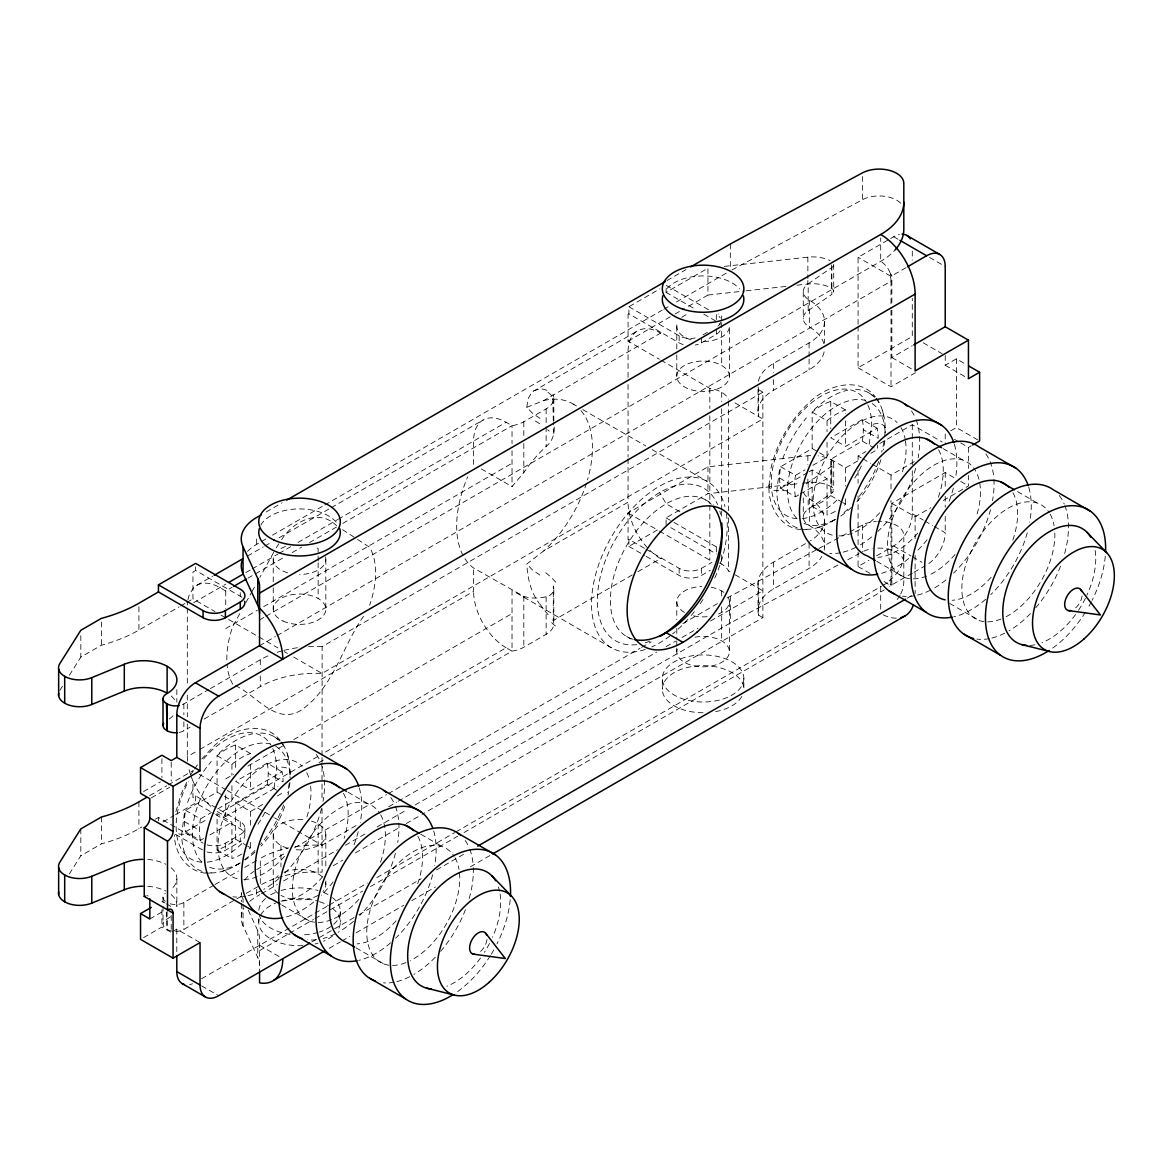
<?xml version="1.0" encoding="UTF-8"?>
<svg xmlns="http://www.w3.org/2000/svg" width="1173" height="1173" viewBox="0 0 1173 1173"><rect width="100%" height="100%" fill="white"/><g stroke="black" fill="none" stroke-linecap="round" stroke-linejoin="round"><path stroke-width="0.75" stroke-dasharray="5 3.75" d="M553.289 420.931L552.762 394.524M481.282 468.892L512.029 486.634L523.818 472.602A95.995 55.424 -60 0 1 546.134 446.473C553.304 440.887 555.298 431.605 553.817 422.925M553.817 421.151L553.832 398.043M322.032 755.647L322.135 646.631L762.875 392.163L762.875 617.643L422.016 814.429M187.387 604.916L187.533 602.028M272.752 748.506A71.01 40.996 -60 0 1 276.564 768.491L274.115 787.831M867.844 404.934A71.01 40.996 -60 0 1 871.671 424.919L869.208 444.244M768.96 485.754L771.013 468.056C776.717 443.277 789.884 420.477 808.49 403.145L809.077 402.544C825.528 386.152 858.504 375.199 875.366 396.885M539.976 418.365L532.425 413.204L526.794 407.31L528.07 398.717L531.912 392.09L637.965 330.625M187.915 599.843L189.366 594.374L193.516 587.864A46.026 26.568 60 0 1 219.85 587.57L225.729 590.972L232.049 587.321M184.381 813.388L181.727 834.238A76.582 44.222 -60 0 0 204.058 871.95M779.473 469.816L776.819 490.666A76.582 44.222 -60 0 0 799.15 528.378M330.126 756.174L512.029 651.147A26.305 15.19 0 0 0 523.818 647.217L546.134 634.344A26.305 15.19 0 0 0 553.289 620.532L553.289 586.06C555.459 591.06 551.017 596.031 546.134 596.734A95.995 55.424 -60 0 1 523.818 596.368L473.599 568.011A95.995 55.424 -60 0 1 467.675 476.868M175.906 811.628L181.214 793.813L187.328 781.057M912.403 573.186L890.483 585.62A15.777 9.105 60 0 1 889.779 586.515M273.72 552.336L259.878 577.351M239.791 613.64L232.797 626.279A78.899 45.556 -60 0 0 226.961 663.141M245.905 602.599L251.139 593.127M252.019 591.544L255.509 585.239M363.513 616.294C342.017 646.968 332.912 689.225 300.097 710.823C274.863 725.193 255.127 693.566 234.292 685.237M59.808 690.442L62.668 685.897M69.354 675.296L80.82 657.115L101.406 645.223A131.493 75.922 0 0 0 138.913 630.077L179.044 606.896M69.354 873.929L80.82 855.747L101.406 843.856A131.493 75.922 0 0 0 138.913 828.71L141.918 826.965M276.227 547.791L278.895 543.759M190.627 774.81L193.618 770.426M194.615 768.975L197.607 764.591M281.564 539.727C292.751 521.574 319.173 507.894 336.563 525.739M201.771 758.99L213.97 746.116C230.436 729.723 263.412 718.785 280.274 740.456M628.054 458.76L628.054 502.22L543.817 550.855L526.794 563.993C527.542 577.79 530.651 592.101 539.155 603.303M823.871 343.674A52.594 30.366 0 0 0 809.326 326.974A21.041 12.141 0 0 1 808.182 310.625L808.182 283.793L831.862 267.488A7.888 4.56 0 0 0 833.563 263.69M808.182 310.625L831.862 294.335L831.862 267.488M806.364 483.877A21.041 12.141 0 0 1 808.182 482.426L831.862 466.121A7.888 4.56 0 0 0 831.408 459.977A26.305 15.19 0 0 0 818.05 455.828M824.194 550.196A52.594 30.366 0 0 0 809.326 525.607A21.041 12.141 0 0 1 808.182 509.258L831.862 492.968L831.862 466.121M266.168 511.985L282.004 502.836M666.968 280.582L685.97 269.614M683.141 344.539A15.777 9.105 0 0 1 679.152 342.868L628.889 313.836L628.889 306.754L659.886 288.866M628.889 313.836L628.054 314.32L628.054 341.167L659.373 359.246M708.492 309.775L666.073 285.288L666.073 292.37L707.949 268.206L707.949 295.039L686.014 307.707M241.873 597.336A15.777 9.105 0 0 0 240.274 596.251L195.642 570.474L192.944 572.043L192.944 598.875L214.982 611.602M247.503 551.427A52.594 30.366 0 0 1 256.667 544.316L259.834 542.483M261.418 541.574L266.168 538.818M272.503 535.167L323.191 505.9M324.789 504.976L662.217 310.171M663.801 309.261L670.135 305.596M676.469 301.945L727.157 272.664M196.844 585.298L212.65 576.163M247.459 556.075L263.265 546.941M264.849 546.031L271.183 542.381M279.086 537.806L329.701 508.583M331.285 507.674L483.129 420.007M628.054 341.167L673.478 314.936M675.047 314.041L684.446 308.602M180.583 606.016L185.217 603.333M186.771 602.438L192.944 598.875M193.633 602.717L225.715 584.183M245.831 572.571L251.066 569.55M252.151 568.92L278.001 554.008M279.042 553.392L290.669 546.691M298.03 542.439L337.575 519.61M338.205 519.243L506.149 422.28L512.029 425.682A26.305 15.19 0 0 0 523.818 421.752L546.134 408.864A26.305 15.19 0 0 0 553.289 395.066M526.794 407.31L543.817 400.536L661.425 332.633M247.87 578.186L284.247 557.175M292.165 552.615L301.652 547.131M309.555 542.571L336.446 527.044M342.78 523.393L512.029 425.682L512.029 443.57M707.422 332.34L701.469 335.771L701.469 342.868A15.777 9.105 0 0 1 695.178 345.082M701.469 342.868L716.336 334.276A15.777 9.105 0 0 0 720.765 329.261M858.079 324.32L858.079 257.298L889.046 239.424M890.586 238.53L893.679 236.741A26.305 15.19 -60 0 1 899.427 234.468M225.729 628.552L257.371 610.283M263.69 606.632L512.029 463.262M259.556 619.945L264.306 617.203M265.89 616.28L880.703 261.33A78.899 45.556 0 0 0 895.219 249.79M906.084 267.62L891.861 275.816L890.19 275.846L858.079 257.298M259.556 645.707L275.42 636.558M277.004 635.634L891.011 281.153A15.777 9.105 60 0 0 890.19 275.846L890.483 273.646A15.777 9.105 60 0 0 880.703 261.33L880.703 238.06M182.46 704.606A11.833 6.833 0 0 0 183.868 703.903L208.823 689.504M210.378 688.595L260.289 659.783A78.899 45.556 0 0 1 270.67 654.739M758.432 381.181A52.594 30.366 0 0 1 773.418 363.527L809.091 342.941A52.594 30.366 0 0 0 809.326 300.127A21.041 12.141 0 0 1 808.182 283.793M179.161 732.421A11.833 6.833 0 0 0 183.868 730.75L190.099 727.143M204.146 719.049L260.289 686.63A78.899 45.556 0 0 1 322.032 673.419L762.875 419.01L733.272 401.914M758.125 386.885A52.594 30.366 0 0 0 758.652 389.729L758.652 416.576A52.594 30.366 0 0 1 773.418 390.374L809.091 369.774A52.594 30.366 0 0 0 824.487 348.41M858.079 326.123L858.079 367.779L912.286 336.49L912.286 298.338M187.533 761.292L187.313 756.688L198.384 750.295M199.967 749.371L473.599 591.383L473.599 568.011M891.861 310.317L891.861 357.53L912.257 345.756M143.59 791.584L160.393 781.878M644.388 548.26L628.889 539.316L628.054 539.8L628.054 512.953L707.949 466.825L807.86 455.798A26.305 15.19 0 0 1 812.962 455.52M149.719 795.617L166.698 785.822M168.238 784.928L192.944 770.676M151.361 797.831L169.689 787.244M858.079 367.779L891.011 386.797L915.79 372.486M666.073 524.932L666.073 517.85L707.949 493.672L800.602 483.437M155.437 819.165L158.443 817.434L203.076 843.196M207.064 851.965A15.777 9.105 0 0 0 225.392 850.278L240.274 841.686L240.274 834.604A15.777 9.105 0 0 0 240.274 821.716L195.642 795.954L192.944 797.508L192.944 781.057L190.95 776.057M225.729 778.857L233.632 774.297M247.87 766.072L284.247 745.075M293.749 739.591L512.029 613.567M628.889 539.316L628.889 546.398L659.886 528.51M945.218 355.507L945.218 365.272L956.376 358.835L965.672 364.202M163.091 821.833L173.941 815.572M175.495 814.678L195.642 803.036L214.102 813.71M203.589 838.534L200.436 840.367L185.569 831.774A59.178 34.164 -60 0 1 185.569 810.294L217.064 792.112L223.017 795.543M282.033 771.775L267.151 763.183L235.656 781.379L250.538 789.957L282.033 771.775A59.178 34.164 -60 0 1 283.074 781.907L268.206 773.315M798.681 494.962L795.529 496.78L780.661 488.188A59.178 34.164 -60 0 1 780.661 466.722L812.156 448.541L818.109 451.972M877.125 428.204L862.258 419.611L830.748 437.793L845.63 446.385L877.125 428.204A59.178 34.164 -60 0 1 878.181 438.335L863.299 429.743M185.569 810.294L200.436 818.886L211.463 812.522M217.767 808.886L231.931 800.704L231.931 784.326M780.661 466.722L795.529 475.314L804.986 469.86M812.86 465.314L827.038 457.133L827.038 440.755M185.569 831.774L207.606 819.047M241.858 854.017A59.178 34.164 -60 0 1 231.931 858.548L231.931 822.17L217.064 813.578L217.064 849.956A59.178 34.164 -60 0 0 235.656 839.223L235.656 802.845L267.151 784.664L279.057 791.54M780.661 488.188L807.435 472.734M809.003 471.825L812.156 470.006L827.038 478.599L827.038 514.976A59.178 34.164 -60 0 0 836.95 510.446M812.156 470.006L812.156 506.384A59.178 34.164 -60 0 0 830.748 495.651L830.748 459.273L862.258 441.092L874.149 447.954M222.547 811.496L317.604 756.614M325.537 752.04L506.149 647.76L512.029 651.147L512.029 590.195M632.188 574.99L553.289 620.532L552.762 619.989M637.921 571.676L661.425 558.113M217.298 811.452A46.026 26.568 60 0 0 219.85 813.05L225.729 816.437L277.928 786.306M319.056 762.567L323.792 759.825M858.079 459.669L858.079 456.048L865.821 451.576M879.75 443.526L912.286 424.743L942.08 441.957M209.894 834.897L231.931 822.17M235.656 802.845L250.538 811.437L264.702 803.256M277.312 795.983L282.033 793.256A59.178 34.164 -60 0 0 282.517 790.147M800.265 494.053L827.038 478.599M830.748 459.273L845.63 467.866L859.809 459.684M870.835 453.321L877.125 449.684A59.178 34.164 -60 0 0 877.8 445.036M207.064 844.868A15.777 9.105 0 0 0 225.392 843.196L240.274 834.604M645.927 549.155L679.152 568.333A15.777 9.105 0 0 0 701.469 568.333L711.879 562.322M950.79 430.77L956.376 427.544L979.616 440.975M646.162 556.383L679.152 575.43A15.777 9.105 0 0 0 701.469 575.43L710.398 570.269M872.184 464.185L891.011 475.065L914.236 461.649M235.89 865.513L239.893 863.196M830.983 521.941L836.334 518.847A69.016 39.853 -60 0 1 803.197 522.997M149.836 918.972L163.59 911.025M960.716 442.939L968.458 447.412L971.244 445.799M170.129 903.797A11.833 6.833 0 0 0 183.868 902.536L213.501 885.424M215.055 884.53L238.456 871.026M244.702 867.419L257.18 860.22M762.875 617.643L758.652 615.209L758.652 588.362A52.594 30.366 0 0 1 773.418 562.16L809.091 541.574M256.667 869.633L285.171 853.182M294.687 847.683L386.562 794.634M388.146 793.725L640.033 648.302M641.616 647.393L651.118 641.895M682.803 623.611L719.24 602.57M727.157 597.995L817.273 549.36M884.075 581.529L890.483 585.62L891.861 585.048L891.861 503.334L945.218 472.528L954.514 477.91M143.59 937.608L161.918 927.022L171.214 932.388L171.214 915.204M172.622 931.582L176.8 929.163L200.04 942.593M295.127 846.715A78.899 45.556 0 0 1 322.032 845.205L358.513 824.15M388.644 806.775L396.562 802.185M398.146 801.276L656.631 652.115M666.147 646.616L675.663 641.132M681.997 637.467L697.862 628.317M710.545 621.001L762.875 590.796L733.272 573.7M175.495 931.377A11.833 6.833 0 0 0 183.868 929.383L235.333 899.662M236.902 898.767L244.702 894.266M246.257 893.357L260.289 885.263M758.652 615.209A52.594 30.366 0 0 1 773.418 589.007L809.091 568.406A52.594 30.366 0 0 0 821.892 556.383M249.746 901.421A52.594 30.366 0 0 1 256.667 896.48L259.834 894.647M261.418 893.738L277.253 884.589M283.587 880.938L337.457 849.839M345.375 845.264L365.976 833.373M377.061 826.965L407.163 809.59M415.081 805.015L730.324 623.01L838.196 564.931M891.861 503.334L915.116 516.75L930.805 507.704M943.356 500.446L968.458 485.959L968.458 475.446M333.235 865.689L342.736 860.205M355.419 852.874L399.817 827.244M406.166 823.593L420.433 815.352M858.079 552.028L858.079 566.53L868.914 560.269M876.656 555.797L893.679 545.958A26.305 15.19 -60 0 0 912.286 513.759L912.286 468.335M201.653 978.707L313.499 914.134M315.009 913.254L327.692 905.937M329.276 905.013L367.31 883.064M376.812 877.58L454.699 832.61M456.048 831.833L881.495 586.207M883.078 585.283L891.011 580.708L891.011 500.563M891.055 584.579L890.19 585.063A15.777 9.105 60 0 0 891.011 580.708M913.987 572.277L925.042 565.885M259.556 950.614L288.089 934.133M289.672 933.224L313.455 919.485M315.038 918.576L362.604 891.113M370.536 886.539L457.719 836.188M464.068 832.522L884.193 589.96M311.842 941.919L357.281 915.688M358.865 914.779L421.18 878.797M436.517 869.941L463.467 854.384M907.184 598.201L911.949 595.459M329.217 948.297L340.331 941.89M341.915 940.981L349.847 936.406M356.181 932.74L403.776 905.263M411.708 900.688L435.506 886.949M470.402 866.803L491.018 854.897M731.937 269.981L862.36 199.762A24.648 14.237 0 0 1 901.201 203.794M818.886 548.495L862.36 525.093A24.648 14.237 0 0 1 876.407 521.355M847.859 559.726L859.135 553.671M533.612 390.858L539.155 389.069A43.284 24.574 89.3 0 1 548.26 391.049M822.508 526.061L814.238 528.539M227.415 869.633L219.146 872.111M724.298 266.388L807.86 257.166A26.305 15.19 0 0 1 830.161 260.67M707.949 295.039L744.283 291.021M746.101 290.831L786.057 286.417M796.966 285.215L807.86 284.013A26.305 15.19 0 0 1 831.408 288.177A7.888 4.56 0 0 1 831.862 294.335M802.42 483.247L807.86 482.631A26.305 15.19 0 0 1 831.408 486.81A7.888 4.56 0 0 1 831.862 492.968M802.303 529.668L806.394 529.316M207.21 873.24L211.301 872.888M308.47 646.66L322.135 646.631M787.523 490.666L776.819 490.666A7.888 4.56 0 0 1 769.532 487.865A7.888 4.56 0 0 1 771.248 482.895M192.431 834.238L181.727 834.238A7.888 4.56 0 0 1 175.935 832.786M800.675 529.61C779.678 527.601 768.227 505.592 768.945 486.296M205.583 873.181C186.771 871.348 174.366 852.771 174.454 834.853M893.679 236.741L898.386 239.453M929.529 257.444L945.218 266.491M923.254 342.824L942.08 353.689M945.218 365.272L968.458 378.688M891.861 357.53L913.562 370.052M954.514 439.362L959.162 442.045M943.077 448.614L963.224 460.256M1017.46 491.56L1037.606 503.202M666.073 292.37L695.926 309.599M703.771 314.129L716.336 321.387M812.156 448.541L812.156 412.163A59.178 34.164 -60 0 1 830.748 401.43L845.63 410.022L845.63 413.658M960.716 481.487L966.919 485.065M812.156 412.163L827.038 420.755A59.178 34.164 -60 0 1 845.63 410.022M628.889 306.754L679.152 335.771A15.777 9.105 0 0 0 695.178 338M758.652 389.729L762.875 392.163M858.079 456.048L861.217 457.851M862.785 458.76L870.615 463.291M660.942 360.17L709.841 388.395A26.305 15.19 0 0 1 728.506 399.172M819.59 452.837L827.038 457.133M912.286 513.759L923.254 520.094M924.823 521.003L932.667 525.519M934.236 526.428L945.218 532.762A26.305 15.19 -60 0 1 926.611 564.975M830.748 495.651L841.173 501.663M842.654 502.513L845.63 504.229A59.178 34.164 -60 0 1 841.935 507.132M779.605 478.056L794.488 486.648M893.679 545.958L910.937 555.929M912.506 556.823L921.919 562.263M812.156 506.384L827.038 514.976M876.817 561.368L904.706 577.468M949.646 603.421L979.088 620.414M858.079 566.53L870.307 573.582M573.289 404.113L576.456 405.946M582.761 409.582L645.854 446.004M652.173 449.655L707.378 481.517M705.618 499.918L713.228 504.317M679.871 511.736L666.176 503.833L659.666 492.557M666.073 517.85L672.364 521.472M673.932 522.381L716.336 546.867A15.777 9.105 0 0 1 717.949 547.952M670.795 527.645L716.336 553.949M628.054 512.953L657.789 530.137M659.373 531.046L709.841 560.181A26.305 15.19 0 0 1 712.466 560.665M719.636 563.055A26.305 15.19 0 0 1 728.506 570.958L731.673 572.791M628.889 546.398L644.593 555.474M626.719 636.572L632.804 640.091M516.193 592.82L611.382 647.789M221.037 615.107L277.957 647.965M284.145 651.543L287.4 653.42M293.617 657.012L322.032 673.419M347.985 792.186L368.131 803.828M420.814 834.238L442.514 846.774M217.064 792.112L217.064 755.735A59.178 34.164 -60 0 1 235.656 745.002L250.538 753.594L250.538 757.23M217.064 755.735L231.931 764.327A59.178 34.164 -60 0 1 250.538 753.594M199.19 774.283L225.993 789.752M227.313 790.514L263.778 811.569M265.201 812.39L273.236 817.024M274.673 817.86L322.032 845.205L322.135 872.096L308.47 872.125A78.899 45.556 0 0 0 283.939 875.864M224.498 796.408L231.931 800.704M215.641 814.59L240.274 828.812A15.777 9.105 0 0 1 240.274 841.686M235.656 839.223L246.066 845.234M247.562 846.085L250.538 847.815A59.178 34.164 -60 0 1 246.843 850.704M184.513 821.643L199.395 830.22M217.064 849.956L231.931 858.548M175.378 834.282L203.076 850.278M281.711 904.94L309.613 921.054M356.108 947.887L383.996 964.001M259.556 945.277L282.796 958.693M161.918 901.245L165.026 903.034M166.566 903.928L171.214 906.612M166.478 912.183L167.123 929.383A11.833 6.833 0 0 0 171.845 931.054M201.595 985.892L218.647 995.73M342.575 529.653L356.108 538.466M357.604 539.433L369.627 547.263A78.899 45.556 -60 0 1 369.627 605.253M539.917 575.063L532.366 569.917L526.794 563.993M869.266 393.072L877.492 399.436C883.504 409.509 885.703 421.136 885.131 432.778M274.174 736.644L282.4 743.008M282.972 744.254C288.793 753.931 290.435 765.221 290.039 776.35M248.192 910.072L257.767 930.673A52.594 30.366 0 0 1 259.556 938.532L259.556 972.109M243.046 904.339L243.046 925.82L257.767 957.52A52.594 30.366 0 0 1 259.556 965.379M192.944 781.057L193.516 782.362A46.026 26.568 60 0 0 212.254 807.625M891.055 275.347L890.483 273.646L891.861 275.816L891.861 303.059M190.422 774.385L188.692 768.139M882.477 410.345L884.471 418.746M287.385 753.916L289.379 762.318M553.803 433.585L553.289 422.647M553.803 589.564L553.832 623.523M968.458 447.412L968.458 468.438M956.376 358.835L956.376 427.544M945.218 433.995L945.218 443.761M945.218 472.528L945.218 488.965M945.218 496.267L945.218 507.22M945.218 516.34L945.218 532.762M915.116 516.75L915.116 538.715M915.116 555.196L915.116 593.626M912.286 251.11L912.286 260.201M912.286 424.743L912.286 466.531M891.011 281.153L891.011 308.47M891.011 310.288L891.011 386.797M891.011 475.065L891.011 489.625M880.703 586.647L880.703 609.916M862.36 176.493L862.36 199.762M862.36 525.093L862.36 551.926M858.079 470.534L858.079 483.217M858.079 495.886L858.079 544.785M845.63 420.931L845.63 446.385M845.63 467.866L845.63 486.047M845.63 498.774L845.63 504.229M833.71 264.365L833.71 291.212M833.71 462.998L833.71 489.83M831.408 264.922L831.408 288.177M831.408 459.977L831.408 486.81M830.748 401.43L830.748 428.702M827.038 420.755L827.038 431.664M824.487 321.563L824.487 343.029M824.487 520.196L824.487 547.043M809.326 300.127L809.326 326.974M803.637 492.499A21.041 12.141 0 0 0 809.326 498.76L809.326 525.607M809.091 342.941L809.091 357.252M809.091 359.041L809.091 369.774M809.091 543.363L809.091 568.406M808.182 482.426L808.182 509.258M807.86 257.166L807.86 278.631M807.86 280.42L807.86 284.013M807.86 455.798L807.86 464.743M807.86 479.053L807.86 482.631M803.27 292.092L803.27 318.924M803.27 497.88L803.27 517.557M773.418 363.527L773.418 372.471M773.418 379.641L773.418 390.374M773.418 562.16L773.418 589.007M758.037 389.407L758.037 410.873M758.037 582.658L758.037 609.505M743.858 678.463A40.762 23.533 0 0 1 682.701 698.844A40.762 23.533 0 0 1 682.701 658.082A40.762 23.533 0 0 1 743.858 678.463L743.858 689.196A40.762 23.533 0 0 0 703.082 665.663A40.762 23.533 0 0 0 662.32 689.196L662.32 678.463M730.324 243.999L730.324 269.057M730.324 596.163L730.324 623.01M729.386 376.225A26.305 15.19 0 0 0 689.929 363.073A26.305 15.19 0 0 0 689.929 389.377A26.305 15.19 0 0 0 729.386 376.225L729.386 326.299A26.305 15.19 0 0 1 700.34 341.402M729.386 601.69L729.386 651.631M728.506 400.99L728.506 510.651M728.506 517.953L728.506 570.958M721.688 320.903L721.688 315.566A26.305 15.19 0 0 0 718.55 314.012M721.688 322.692L721.688 365.492M721.688 392.325L721.688 401.459M721.688 408.776L721.688 509.287M721.688 511.12L721.688 518.437M721.688 554.976L721.688 564.125M721.688 590.957L721.688 596.309M721.688 607.013L721.688 640.883M716.336 319.613L716.336 314.305A15.777 9.105 0 0 1 720.193 317.927M716.336 328.953L716.336 334.276M716.336 546.867L716.336 552.175M709.841 388.395L709.841 408.497M709.841 415.799L709.841 503.525M709.841 505.358L709.841 560.181M707.949 466.825L707.949 493.672M701.469 568.333L701.469 575.43M679.152 335.771L679.152 342.868M679.152 568.333L679.152 575.43M676.792 326.299L676.792 353.044M676.792 354.833L676.792 376.225M676.792 601.69L676.792 619.535M676.792 628.449L676.792 639.138M676.792 640.927L676.792 646.279M676.792 648.053L676.792 651.631M628.054 377.266L628.054 351.9A46.026 26.568 60 0 1 660.59 333.117M628.054 384.509L628.054 456.942M546.134 408.864L546.134 424.978M546.134 426.767L546.134 446.473M546.134 596.734L546.134 634.344M523.818 421.752L523.818 436.283M523.818 443.541L523.818 472.602M523.818 596.368L523.818 647.217M512.029 450.725L512.029 486.634M473.599 464.449L473.599 441.077A46.026 26.568 60 0 1 506.149 422.28M340.302 911.45L340.302 922.183M325.83 559.286L325.83 609.212M325.83 834.677L325.83 866.774M325.83 881.04L325.83 884.603M322.032 757.479L322.032 764.796M322.032 766.614L322.032 801.335M322.032 808.652L322.032 845.205M318.132 561.031L318.132 548.553A26.305 15.19 0 0 0 314.994 546.999M318.132 562.805L318.132 598.479M318.132 823.945L318.132 873.87M280.948 845.425L280.948 866.818M273.236 559.286L273.236 586.031M273.236 587.82L273.236 609.212M273.236 834.677L273.236 884.603M260.289 659.783L260.289 668.727M260.289 675.883L260.289 686.63M260.289 883.474L260.289 858.416A78.899 45.556 0 0 1 288.661 847.918M258.778 918.606L258.778 922.183M257.767 930.673L257.767 957.52M256.667 538.95L256.667 544.316M256.667 889.325L256.667 896.48M250.538 764.503L250.538 789.957M250.538 811.437L250.538 827.801M250.538 842.346L250.538 847.815M244.893 828.167L244.893 835.249M243.046 902.55L243.046 898.973A52.594 30.366 0 0 1 241.33 892.697L241.33 901.641M241.33 903.445L241.33 919.544M240.274 592.702L240.274 596.251M240.274 821.716L240.274 828.812M235.656 745.002L235.656 770.456M231.931 764.327L231.931 775.236M225.729 590.972L225.729 608.86M225.729 794.971L225.729 816.437M225.392 843.196L225.392 850.278M195.642 566.94L195.642 570.474M195.642 795.954L195.642 803.036M187.313 608.171L187.313 686.044M187.313 695.105L187.313 716.835M187.313 724.078L187.313 756.688M183.868 703.903L183.868 714.65M183.868 721.806L183.868 730.75M183.868 902.536L183.868 929.383M176.844 689.651L176.844 702.187M176.844 879.339L176.844 906.186M176.8 929.163L176.8 953.913M171.214 762.318L171.214 781.218M167.123 911.48L167.123 929.383M163.018 897.33L163.018 904.486M163.018 906.274L163.018 924.177M161.918 758.667L161.918 777.567M161.918 909.837L161.918 927.022M158.443 817.434L158.443 820.968M138.913 606.808L138.913 630.077M138.913 801.863L138.913 828.71M101.406 621.954L101.406 645.223M101.406 817.009L101.406 843.856M80.82 635.634L80.82 657.115M80.82 828.9L80.82 855.747M872.169 403.556A69.016 39.853 -60 0 1 885.131 434.318M884.867 440.359A69.016 39.853 -60 0 1 883.474 449.86M880.908 459.684A69.016 39.853 -60 0 1 856.187 502.513M851.407 507.381A69.016 39.853 -60 0 1 840.161 516.457M796.848 518.407A69.016 39.853 -60 0 1 801.819 442.573A69.016 39.853 -60 0 1 865.014 400.345M855.572 389.495A76.582 44.222 -60 0 1 874.794 397.354M876.011 398.659A76.582 44.222 -60 0 1 879.237 403.16M884.677 436.576A76.582 44.222 -60 0 0 885.131 428.13A7.888 4.56 0 0 0 880.263 423.922A7.888 4.56 0 0 0 871.671 424.919M883.958 441.825A76.582 44.222 -60 0 1 881.685 452.104M878.665 461.502A76.582 44.222 -60 0 1 857.698 498.364M847.712 509.214A76.582 44.222 -60 0 1 842.229 514.067M835.22 519.287A76.582 44.222 -60 0 1 800.895 528.774M782.728 458.878A76.582 44.222 -60 0 1 806.394 417.881M814.238 409.597A76.582 44.222 -60 0 1 847.712 390.272M796.922 518.657A71.01 40.996 -60 0 1 786.658 432.207A71.01 40.996 -60 0 1 866.187 401.752M861.407 465.96A71.01 40.996 -60 0 1 854.487 478.496M836.965 500.094A71.01 40.996 -60 0 1 798.652 518.73M795.529 496.78A59.178 34.164 -60 0 1 795.529 475.314M862.258 419.611A59.178 34.164 -60 0 1 862.258 441.092M237.151 878.694A65.747 37.961 -60 0 1 231.609 800.514A65.747 37.961 -60 0 1 302.091 766.218M306.71 772.64A65.747 37.961 -60 0 1 309.511 780.133M310.61 786.13A65.747 37.961 -60 0 1 305.904 819.942M284.496 856.393A65.747 37.961 -60 0 1 258.647 876.114M257.21 876.715A65.747 37.961 -60 0 1 243.383 879.515M275.743 746.292A69.016 39.853 -60 0 1 290.039 777.89M289.892 782.406A69.016 39.853 -60 0 1 288.03 795.059M284.716 806.54A69.016 39.853 -60 0 1 261.095 846.085M255.098 852.097A69.016 39.853 -60 0 1 245.069 860.044M239.703 863.284A69.016 39.853 -60 0 1 208.105 866.568M201.756 861.994A69.016 39.853 -60 0 1 206.727 786.145A69.016 39.853 -60 0 1 269.922 743.917M260.465 733.066A76.582 44.222 -60 0 1 279.702 740.925M280.904 742.23A76.582 44.222 -60 0 1 284.13 746.732M289.966 775.03A76.582 44.222 -60 0 0 290.039 771.717A7.888 4.56 0 0 0 285.171 767.509A7.888 4.56 0 0 0 276.564 768.491M289.13 783.623A76.582 44.222 -60 0 1 287.385 792.567M283.573 805.074A76.582 44.222 -60 0 1 260.465 844.501M254.908 850.542A76.582 44.222 -60 0 1 244.351 859.853M240.128 862.873A76.582 44.222 -60 0 1 205.788 872.345M187.636 802.449A76.582 44.222 -60 0 1 211.301 761.453M219.146 753.169A76.582 44.222 -60 0 1 252.62 733.843M203.559 758.975A71.01 40.996 -60 0 1 271.095 745.324M264.907 812.376A71.01 40.996 -60 0 1 257.664 824.736M241.873 843.666A71.01 40.996 -60 0 1 203.559 862.302M201.829 862.228A71.01 40.996 -60 0 1 188.545 781.159M200.436 840.367A59.178 34.164 -60 0 1 200.436 818.886M267.151 763.183A59.178 34.164 -60 0 1 267.151 784.664M325.507 556.911A26.305 15.19 0 0 1 299.54 574.462M287.605 572.805A26.305 15.19 0 0 1 274.526 554.594M280.948 548.553A26.305 15.19 0 0 1 286.388 546.134M691.146 339.833A26.305 15.19 0 0 1 678.067 321.607M681.806 317.37A26.305 15.19 0 0 1 687.627 314.012M325.507 882.228A26.305 15.19 0 0 1 322.971 891.509M318.132 895.351A26.305 15.19 0 0 1 280.948 895.351M278.265 893.533A26.305 15.19 0 0 1 278.265 875.688M284.086 872.331A26.305 15.19 0 0 1 322.971 877.712M694.959 637.188A26.305 15.19 0 0 1 729.063 649.255A26.305 15.19 0 0 1 703.082 666.807A26.305 15.19 0 0 1 677.114 649.255M260.773 525.167A40.762 23.533 0 0 1 298.47 508.921A40.762 23.533 0 0 1 337.589 524.008M666.763 288.763A40.762 23.533 0 0 1 703.082 275.919A40.762 23.533 0 0 1 739.401 288.763M332.516 897.624A40.762 23.533 0 0 1 319.452 931.992M318.044 932.418A40.762 23.533 0 0 1 301.138 934.969M290.024 934.338A40.762 23.533 0 0 1 261.476 919.881M260.773 918.723A40.762 23.533 0 0 1 259.277 915.131M258.822 910.219A40.762 23.533 0 0 1 266.564 897.624M270.714 894.808A40.762 23.533 0 0 1 275.582 892.418M281.036 890.483A40.762 23.533 0 0 1 318.044 890.483M323.499 892.418A40.762 23.533 0 0 1 328.367 894.808M633.376 639.3A78.899 45.556 -60 0 1 626.719 545.474A78.899 45.556 -60 0 1 711.307 504.331M636.734 644.622A88.107 50.864 -60 0 1 615.605 539.052A88.107 50.864 -60 0 1 717.583 504.566M719.841 511.135A88.107 50.864 -60 0 1 720.603 514.361M649.915 641.176A88.107 50.864 -60 0 1 643.537 643.288M645.267 649.461A95.995 55.424 -60 0 1 591.603 599.696A95.995 55.424 -60 0 1 652.291 490.798A95.995 55.424 -60 0 1 724.943 506.516M726.424 513.686A95.995 55.424 -60 0 1 714.298 579.022M703.008 599.506A95.995 55.424 -60 0 1 699.284 605.033M694.343 611.661A95.995 55.424 -60 0 1 690.193 616.705M687.803 619.417A95.995 55.424 -60 0 1 672.628 633.889M670.003 635.942A95.995 55.424 -60 0 1 651.777 646.924M192.489 983.736A26.305 15.19 -60 0 1 189.645 984.587M146.786 895.659A7.888 4.56 -60 0 1 148.194 896.025M896.333 618.186A48.65 28.093 60 0 1 882.052 614.241M903.811 554.448A78.899 45.556 0 0 1 886.231 583.113M900.688 593.993A78.899 45.556 0 0 0 903.811 581.28L903.811 535.504A24.648 14.237 0 0 0 877.829 521.281M899.955 595.356A78.899 45.556 0 0 1 895.219 601.969M863.797 551.207A24.648 14.237 0 0 1 872.199 548.685M877.829 548.128A24.648 14.237 0 0 1 903.811 562.336M244.746 880.234A52.594 30.366 0 0 1 253.691 871.51M243.046 925.82A52.594 30.366 0 0 1 243.837 908.562M1095.186 550.518A65.747 37.961 -60 0 1 1086.872 595.268M1085.392 598.347A65.747 37.961 -60 0 1 1076.594 613.083M1075.597 614.461A65.747 37.961 -60 0 1 1041.991 642.657M1034.894 644.783A65.747 37.961 -60 0 1 1029.791 645.414M1082.092 595.972A12.39 7.155 -60 0 1 1074.805 608.582M498.378 886.891A65.747 37.961 -60 0 1 499.537 891.099M500.094 894.09A65.747 37.961 -60 0 1 492.484 937.3M489.522 943.459A65.747 37.961 -60 0 1 484.361 952.388M480.505 958.033A65.747 37.961 -60 0 1 446.898 986.229M487 939.544A12.39 7.155 -60 0 1 478.349 953.077M343.469 793.315A65.747 37.961 -60 0 1 344.144 838.284M322.78 876.612A65.747 37.961 -60 0 1 282.766 900.923M331.592 919.661A65.747 37.961 -60 0 1 300.904 853.372A65.747 37.961 -60 0 1 379.729 813.226M380.668 814.78A65.747 37.961 -60 0 1 380.301 862.873M358.879 899.354A65.747 37.961 -60 0 1 333.088 919.045M316.387 754.547A84.999 49.075 -60 0 1 320.376 761.732M321.006 763.271A84.999 49.075 -60 0 1 324.305 778.256M324.437 780.001A84.999 49.075 -60 0 1 323.03 801.32M321.49 808.564A84.999 49.075 -60 0 1 284.086 873.768M279.042 878.416A84.999 49.075 -60 0 1 263.69 889.339M260.846 890.85A84.999 49.075 -60 0 1 247.107 895.952M245.45 896.304A84.999 49.075 -60 0 1 232.987 896.773M359.29 787.963A84.999 49.075 -60 0 1 360.228 822.786M358.249 831.701A84.999 49.075 -60 0 1 353.865 845.249M333.103 881.979A84.999 49.075 -60 0 1 321.285 895.248M313.69 902.022A84.999 49.075 -60 0 1 284.291 917.433M417.852 836.261A65.747 37.961 -60 0 1 417.5 884.354M396.063 920.82A65.747 37.961 -60 0 1 357.149 943.869M405.99 962.608A65.747 37.961 -60 0 1 375.287 896.319A65.747 37.961 -60 0 1 454.112 856.173M455.051 857.727A65.747 37.961 -60 0 1 459.01 869.398M459.493 873.079A65.747 37.961 -60 0 1 410.506 960.555M465.168 840.44A84.999 49.075 -60 0 1 469.156 847.624M469.772 849.164A84.999 49.075 -60 0 1 473.203 865.894M473.291 867.653A84.999 49.075 -60 0 1 468.907 899.471M465.446 909.662A84.999 49.075 -60 0 1 440.11 951.963M435.33 957.183A84.999 49.075 -60 0 1 413.893 974.411M409.626 976.742A84.999 49.075 -60 0 1 395.873 981.845M394.216 982.197A84.999 49.075 -60 0 1 383.454 982.857M510.196 899.823A84.999 49.075 -60 0 1 497 943.854M493.774 949.925A84.999 49.075 -60 0 1 491.194 954.353M490.299 955.79A84.999 49.075 -60 0 1 456.825 992.182M390.77 797.493A84.999 49.075 -60 0 1 394.773 804.678M395.389 806.218A84.999 49.075 -60 0 1 398.688 821.203M398.82 822.947A84.999 49.075 -60 0 1 397.735 842.463M395.448 853.167A84.999 49.075 -60 0 1 359.715 915.497M353.425 921.362A84.999 49.075 -60 0 1 338.073 932.286M335.243 933.796A84.999 49.075 -60 0 1 323.162 938.488M316.167 939.793A84.999 49.075 -60 0 1 307.37 939.72M433.673 830.909A84.999 49.075 -60 0 1 434.611 865.733M432.646 874.647A84.999 49.075 -60 0 1 395.668 938.195M390.624 942.828A84.999 49.075 -60 0 1 358.689 960.379M660.59 558.583A46.026 26.568 60 0 1 648.39 548.803M647.437 547.776A46.026 26.568 60 0 1 628.054 502.22M543.817 400.536A95.995 55.424 -60 0 1 576.222 406.151M580.958 410.638A95.995 55.424 -60 0 1 587.468 479.918M586.5 483.129A95.995 55.424 -60 0 1 543.817 550.855M545.753 572.747A120.584 68.342 0.9 0 1 557.996 584.916M535.372 420.99A120.775 71.01 -1 0 1 542.644 425.843M547.63 429.787A120.775 71.01 -1 0 1 549.199 431.151M547.996 392.383A44.955 24.794 87.4 0 1 552.175 396.298M548.172 614.711A43.284 8.592 57.1 0 1 539.184 603.098M555.401 625.971A44.955 9.853 58.7 0 1 550.489 621.426M506.149 647.76A46.026 26.568 60 0 1 473.599 591.383M232.797 684.255A78.899 45.556 -60 0 1 227.063 664.578M311.475 821.159A26.305 15.19 0 0 1 324.085 840.132A26.305 15.19 0 0 1 292.737 849.355M287.605 848.211A26.305 15.19 0 0 1 274.526 829.985A26.305 15.19 0 0 1 303.646 819.692M728.096 596.998A26.305 15.19 0 0 1 718.55 613.978M707.202 616.69A26.305 15.19 0 0 1 692.393 615.561M684.489 612.438A26.305 15.19 0 0 1 678.537 596.251A26.305 15.19 0 0 1 701.718 586.529M711.219 587.262A26.305 15.19 0 0 1 724.357 592.776M171.155 894.618A33.269 19.208 0 0 1 176.273 909.016M170.349 916.802A33.269 19.208 0 0 1 167.123 918.972L166.478 919.339A11.833 6.833 0 0 0 166.478 929.001M147.739 886.333A33.269 19.208 0 0 1 165.833 891.099M720.765 561.823A15.777 9.105 0 0 1 720.193 563.201M809.326 498.76A52.594 30.366 0 0 1 810.514 540.709M171.155 867.771A33.269 19.208 0 0 1 170.349 889.955M147.739 859.486A33.269 19.208 0 0 1 165.833 864.252M165.276 901.348A11.833 6.833 0 0 1 165.276 893.313M261.682 884.471A78.899 45.556 0 0 1 282.4 876.275M719.24 323.689A15.777 9.105 0 0 1 720.193 325.009M720.765 322.164A15.777 9.105 0 0 1 717.949 326.094M172.988 715.75A33.269 19.208 0 0 1 168.267 719.65M171.155 695.985A33.269 19.208 0 0 1 175.789 701.894M277.239 652.349A78.899 45.556 0 0 1 282.4 650.795M283.939 650.399A78.899 45.556 0 0 1 298.411 647.599M832.244 535.123A65.747 37.961 -60 0 1 826.701 456.927A65.747 37.961 -60 0 1 897.184 422.647M900.996 427.632A65.747 37.961 -60 0 1 905.248 439.494M905.497 441.004A65.747 37.961 -60 0 1 902.052 473.232M879.589 512.806A65.747 37.961 -60 0 1 853.753 532.542M852.302 533.143A65.747 37.961 -60 0 1 838.475 535.929M938.561 449.743A65.747 37.961 -60 0 1 938.195 497.821M917.873 533.041A65.747 37.961 -60 0 1 877.859 557.351M926.685 576.09A65.747 37.961 -60 0 1 896.597 508.496A65.747 37.961 -60 0 1 975.76 471.209M977.373 474.566A65.747 37.961 -60 0 1 976.435 516.179M955.071 554.521A65.747 37.961 -60 0 1 928.18 575.459M911.48 410.961A84.999 49.075 -60 0 1 915.483 418.16M916.098 419.699A84.999 49.075 -60 0 1 919.397 434.67M919.529 436.415A84.999 49.075 -60 0 1 918.136 457.749M915.702 468.32A84.999 49.075 -60 0 1 877.932 531.398M871.598 536.97A84.999 49.075 -60 0 1 858.783 545.768M855.953 547.278A84.999 49.075 -60 0 1 842.199 552.38M840.542 552.732A84.999 49.075 -60 0 1 829.78 553.377M954.382 444.391A84.999 49.075 -60 0 1 955.628 477.426M953.356 488.115A84.999 49.075 -60 0 1 948.297 503.364M927.066 539.829A84.999 49.075 -60 0 1 916.377 551.677M908.796 558.451A84.999 49.075 -60 0 1 879.383 573.861M1012.944 492.689A65.747 37.961 -60 0 1 1012.592 540.768M991.156 577.248A65.747 37.961 -60 0 1 952.241 600.297M1001.082 619.036A65.747 37.961 -60 0 1 970.379 552.747A65.747 37.961 -60 0 1 1049.205 512.601M1050.143 514.155A65.747 37.961 -60 0 1 1054.102 525.827M1054.806 532.865A65.747 37.961 -60 0 1 1005.613 616.983M1059.234 495.505A84.999 49.075 -60 0 1 1064.248 504.053M1064.864 505.592A84.999 49.075 -60 0 1 1063.999 555.899M1060.539 566.09A84.999 49.075 -60 0 1 1035.202 608.391M1030.422 613.611A84.999 49.075 -60 0 1 1008.985 630.825M1004.718 633.171A84.999 49.075 -60 0 1 990.965 638.273M989.323 638.625A84.999 49.075 -60 0 1 976.86 639.094M1105.289 556.251A84.999 49.075 -60 0 1 1092.107 600.283M1091.33 601.808A84.999 49.075 -60 0 1 1087.166 609.315M1085.392 612.218A84.999 49.075 -60 0 1 1050.495 649.593M985.863 453.907A84.999 49.075 -60 0 1 993.78 477.616M993.912 479.361A84.999 49.075 -60 0 1 992.519 500.695M990.54 509.595A84.999 49.075 -60 0 1 953.561 573.142M945.981 579.917A84.999 49.075 -60 0 1 933.18 588.714M930.336 590.224A84.999 49.075 -60 0 1 916.582 595.327M914.925 595.679A84.999 49.075 -60 0 1 902.477 596.148M1028.78 487.338A84.999 49.075 -60 0 1 1029.718 522.161M1027.284 532.747A84.999 49.075 -60 0 1 990.76 594.623M985.716 599.256A84.999 49.075 -60 0 1 953.781 616.807M332.516 908.357A40.762 23.533 0 0 1 338.308 929.456M332.516 936.025A40.762 23.533 0 0 1 323.499 941.23M318.044 943.165A40.762 23.533 0 0 1 315.141 943.928M302.737 945.658A40.762 23.533 0 0 1 259.277 918.503M260.773 914.911A40.762 23.533 0 0 1 275.582 903.151M281.036 901.216A40.762 23.533 0 0 1 318.044 901.216M319.452 901.656A40.762 23.533 0 0 1 328.367 905.541M741.849 696.469A40.762 23.533 0 0 1 715.677 711.586M703.082 712.744A40.762 23.533 0 0 1 662.32 689.196M282.986 621.016A26.305 15.19 0 0 0 325.507 611.588A26.305 15.19 0 0 0 290.112 595.034A26.305 15.19 0 0 0 282.986 621.016"/><path stroke-width="1.5" d="M167.123 666.323L167.123 693.17A33.269 19.208 0 0 0 124.294 691.117L91.787 704.489A21.041 12.141 0 0 1 68.811 705.032A21.041 12.141 0 0 1 58.694 693.111M261.418 514.727L256.667 517.469A52.594 30.366 0 0 0 243.046 546.809L243.046 573.641L257.767 605.341A52.594 30.366 0 0 1 259.556 613.2M286.769 500.094L665.384 281.505M690.721 266.858L730.324 243.999L862.36 172.915A24.648 14.237 0 0 1 888.987 170.276A24.648 14.237 0 0 1 903.811 183.325L903.811 229.116A78.899 45.556 0 0 1 895.219 249.79M158.443 591.954L158.443 584.872L195.642 563.392L240.274 589.169A15.777 9.105 0 0 1 240.274 602.042L240.274 609.139L225.392 617.716A15.777 9.105 0 0 1 203.076 617.716L158.443 591.954L138.913 603.23A131.493 75.922 0 0 1 101.406 618.376L80.82 630.268L59.808 663.595A21.041 12.141 0 0 0 66.832 677.422A21.041 12.141 0 0 0 91.787 677.642L124.294 664.27A33.269 19.208 0 0 1 169 667.496A33.269 19.208 0 0 1 167.123 693.492L166.478 693.873A11.833 6.833 0 0 0 166.478 703.536L167.123 730.75A11.833 6.833 0 0 0 177.343 732.67M214.234 575.254L242.708 558.817M228.882 582.365L243.148 574.125M233.632 586.397L246.286 579.095M158.443 584.872L203.076 610.634A15.777 9.105 0 0 0 225.392 610.634L240.274 602.042M259.556 593.098L880.703 234.483A78.899 45.556 0 0 0 903.811 202.269M907.667 266.696L926.611 255.758A26.305 15.19 -60 0 1 945.218 266.491L945.218 326.724L913.826 344.847M880.703 234.483A48.65 28.093 60 0 1 915.116 294.071L218.647 696.176A26.305 15.19 -60 0 0 200.04 728.389L200.04 770.793L176.8 757.377L176.8 714.973A26.305 15.19 -60 0 1 195.392 682.759L259.556 645.707L282.796 659.138A48.65 28.093 60 0 0 259.556 608.142M309.745 943.136L218.647 995.73A26.305 15.19 -60 0 1 200.04 984.997L200.04 942.593L173.076 958.15L173.076 913.063L144.25 896.421L144.25 827.698A7.888 4.56 -60 0 0 149.836 818.036L149.836 798.71L140.54 793.344L140.54 767.582L161.918 755.236L171.214 760.603L176.8 757.377M146.625 797.405L138.913 801.863A131.493 75.922 0 0 1 101.406 817.009L80.82 828.9L59.808 862.228A21.041 12.141 0 0 0 66.832 876.055A21.041 12.141 0 0 0 91.787 876.275L124.294 862.903A33.269 19.208 0 0 1 142.798 859.34M140.54 767.582L173.076 786.365L200.04 770.793M972.652 444.992L979.616 440.975L979.616 372.252L968.458 378.688L968.458 340.155L915.116 370.947L915.116 294.071M173.076 958.15L140.54 939.368L140.54 913.591L151.229 907.418M477.719 846.158L905.6 599.124M273.705 980.349L324.466 951.054M492.601 853.988L905.028 615.898M58.694 891.744A21.041 12.141 0 0 0 68.811 903.665A21.041 12.141 0 0 0 91.787 903.122L124.294 889.75A33.269 19.208 0 0 1 142.798 886.187M1068.295 610.547L1100.406 614.96L1080.524 589.345M473.188 954.118L505.314 958.532L485.431 932.916M1021.932 644.637L1049.395 651.484M426.84 988.209L454.303 995.056M906.832 235.436L939.764 254.453M899.955 240.362L926.611 255.758M945.218 326.724L968.458 340.155M968.766 365.991L979.616 372.252M904.559 403.923L941.758 425.403M1016.141 468.35L978.956 446.869A84.999 49.075 -60 0 0 891.26 494.698A84.999 49.075 -60 0 0 894.559 594.007M1090.538 511.296L1053.339 489.815A84.999 49.075 -60 0 0 963.62 541.296A84.999 49.075 -60 0 0 973.605 638.493M926.025 438.775L941.523 447.719M1000.422 481.722L1014.366 489.771M875.263 560.474L867.507 556.002A65.747 37.961 -60 0 1 864.765 476.927A65.747 37.961 -60 0 1 934.382 444.112M814.59 547.908L851.789 569.374M888.973 590.855L926.171 612.321M963.37 633.801L1000.554 655.267M682.906 642.335L666.176 632.672L659.666 636.426A88.107 50.864 -60 0 0 721.776 522.997M346.665 768.975L309.467 747.494A84.999 49.075 -60 0 0 222.474 794.106A84.999 49.075 -60 0 0 223.618 893.958M383.85 790.455L421.048 811.921M458.247 833.402L495.431 854.868M195.392 682.759L218.647 696.176M330.933 782.347L346.431 791.291M405.315 825.293L419.274 833.343M166.478 703.536L167.123 703.903A11.833 6.833 0 0 0 179.161 705.574M176.8 714.973L200.04 728.389M149.836 818.036L173.076 831.466A7.888 4.56 -60 0 1 167.504 841.129L167.504 909.837A7.888 4.56 -60 0 1 173.076 913.063M280.171 904.046L272.415 899.574A65.747 37.961 -60 0 1 269.673 820.499A65.747 37.961 -60 0 1 339.29 787.699M354.554 946.992L346.812 942.52A65.747 37.961 -60 0 1 344.056 863.445A65.747 37.961 -60 0 1 413.673 830.645M144.25 827.698L167.504 841.129M219.498 891.48L256.696 912.946M293.88 934.426L331.079 955.892M405.462 998.839L368.263 977.373A84.999 49.075 -60 0 1 374.891 874.12A84.999 49.075 -60 0 1 460.74 835.425M140.54 913.591L149.836 918.972L149.836 899.647A7.888 4.56 -60 0 0 149.763 898.665M176.8 955.672L176.8 971.581L200.04 984.997M182.24 983.619L205.495 997.035M1086.872 532.161L1106.535 552.512M491.78 875.732L511.443 896.084M243.046 546.809L257.767 578.509A52.594 30.366 0 0 1 259.556 586.368L259.556 645.707M259.556 972.094L259.556 982.857A48.65 28.093 60 0 0 282.796 958.693M257.767 578.509L257.767 605.341M225.392 610.634L225.392 617.716M203.076 610.634L203.076 617.716M173.076 786.365L173.076 831.466M167.123 703.903L167.123 730.75M163.018 698.697L163.018 725.544M124.294 664.27L124.294 691.117M124.294 862.903L124.294 889.75M91.787 677.642L91.787 704.489M91.787 876.275L91.787 903.122M64.691 676.337L64.691 703.184M64.691 874.97L64.691 901.817M58.65 669.021L58.65 695.868M58.65 867.653L58.65 894.5M339.803 528.759A40.762 23.533 0 0 1 299.54 555.973A40.762 23.533 0 0 1 259.277 528.759M743.345 295.772A40.762 23.533 0 0 1 703.082 322.986A40.762 23.533 0 0 1 662.818 295.772M713.272 506.531A78.899 45.556 -60 0 1 705.002 592.101A78.899 45.556 -60 0 1 634.813 639.637M184.469 984.528A26.305 15.19 -60 0 1 176.8 971.581M144.25 896.421A7.888 4.56 -60 0 1 145.129 895.996M913.43 604.931A48.65 28.093 60 0 1 900.923 617.585M902.125 234.204A26.305 15.19 -60 0 1 910.248 238.896M243.046 573.641A52.594 30.366 0 0 1 241.902 561.031M1070.729 610.576A12.39 7.155 -60 0 1 1067.239 595.811A12.39 7.155 -60 0 1 1081.77 591.456M1026.551 645.385A65.747 37.961 -60 0 1 1017.035 565.342A65.747 37.961 -60 0 1 1090.685 537.146M474.361 954.279A12.39 7.155 -60 0 1 472.66 938.561A12.39 7.155 -60 0 1 486.678 935.028M431.459 988.956A65.747 37.961 -60 0 1 421.943 908.914A65.747 37.961 -60 0 1 495.593 880.718M282.649 917.77A84.999 49.075 -60 0 1 259.277 816.261A84.999 49.075 -60 0 1 358.762 786.335M375.375 981.127A84.999 49.075 -60 0 1 369.583 978.267M452.529 995.012A84.999 49.075 -60 0 1 390.345 961.757A84.999 49.075 -60 0 1 452.177 856.495A84.999 49.075 -60 0 1 510.446 896.421M302.531 938.693A84.999 49.075 -60 0 1 296.153 838.284A84.999 49.075 -60 0 1 386.357 792.479M357.032 960.716A84.999 49.075 -60 0 1 333.044 860.278A84.999 49.075 -60 0 1 432.588 827.683M244.688 601.265A15.777 9.105 0 0 1 240.274 609.139M166.478 730.368A11.833 6.833 0 0 1 163.59 723.433M821.687 551.662A84.999 49.075 -60 0 1 817.552 450.564A84.999 49.075 -60 0 1 907.066 405.961M877.741 574.198A84.999 49.075 -60 0 1 854.369 472.675A84.999 49.075 -60 0 1 953.869 442.749M945.145 599.843A65.747 37.961 -60 0 1 937.711 522.352A65.747 37.961 -60 0 1 1008.765 487.059M1049.058 650.531A84.999 49.075 -60 0 1 985.467 619.872A84.999 49.075 -60 0 1 1045.759 513.759A84.999 49.075 -60 0 1 1105.611 551.002M952.124 617.145A84.999 49.075 -60 0 1 928.767 515.621A84.999 49.075 -60 0 1 1028.252 485.695M697.349 631.807A78.899 45.556 -60 0 0 722.363 509.581A78.899 45.556 -60 0 0 629.021 592.35A78.899 45.556 -60 0 0 697.349 631.807M1084.028 638.904A57.858 33.401 -60 0 0 1102.371 549.287A57.858 33.401 -60 0 0 1033.926 609.975A57.858 33.401 -60 0 0 1084.028 638.904M488.936 982.475A57.858 33.401 -60 0 0 507.279 892.858A57.858 33.401 -60 0 0 438.834 953.546A57.858 33.401 -60 0 0 488.936 982.475M273.881 539.991A40.762 23.533 0 0 0 339.803 525.387A40.762 23.533 0 0 0 284.922 499.727A40.762 23.533 0 0 0 273.881 539.991M682.701 309.1A40.762 23.533 0 0 0 743.858 288.719A40.762 23.533 0 0 0 682.701 268.338A40.762 23.533 0 0 0 682.701 309.1"/></g></svg>
